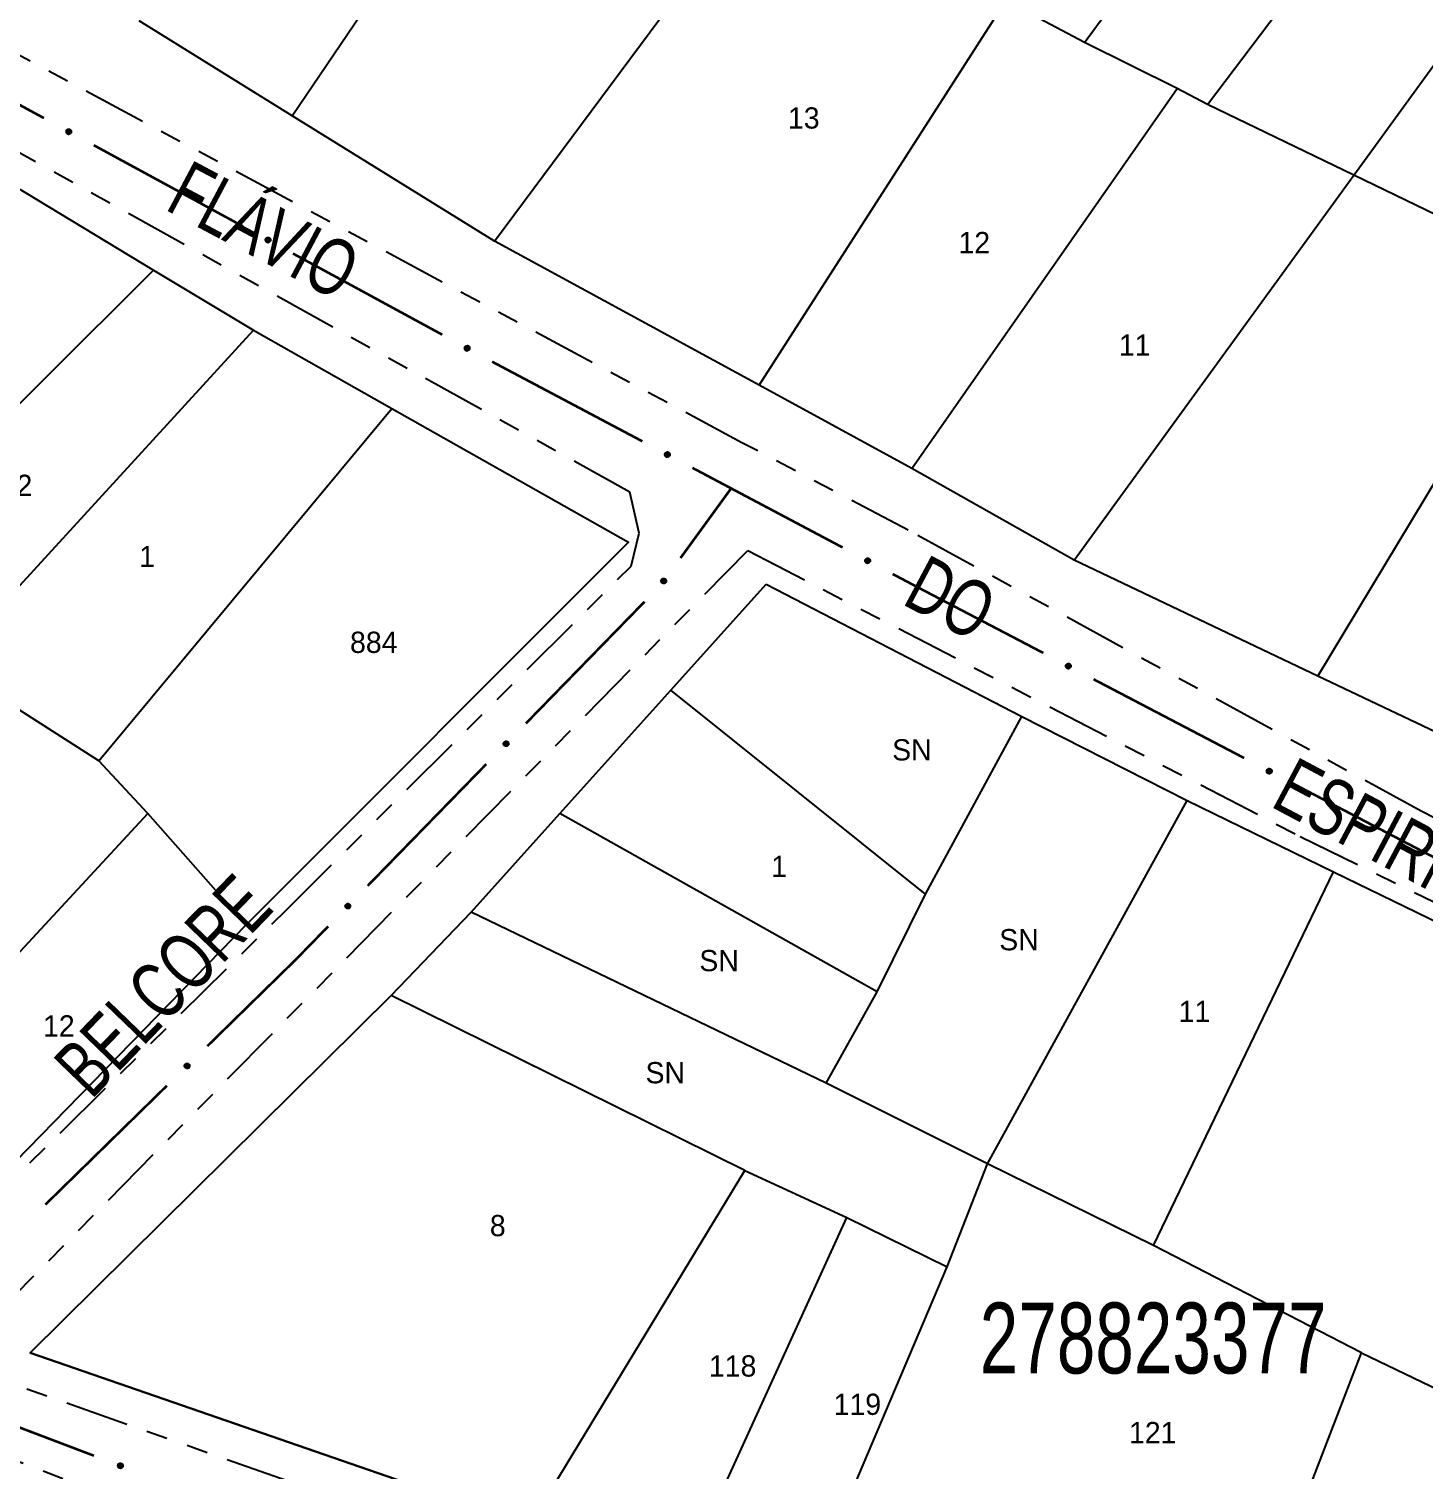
# Model space of a CAD drawing. Extents: x 205454 to 206599, y 4874260 to 4875179.
# Drawn here: x 206095.1 to 206193.6, y 4874872.3 to 4874974 of the extents above; entities that cross this region are included whole.
import ezdxf
from ezdxf.enums import TextEntityAlignment as Align

# ---------------------------------------------------------------- set-up
doc = ezdxf.new("R2010")
doc.units = 0
doc.header["$LTSCALE"] = 1.5
doc.header["$MEASUREMENT"] = 0
doc.linetypes.add('TRACO_25', pattern=[8, 3, -1, 1, -1, 1, -1])
for name, color, linetype in [('CD_MALHA_LOTES', 7, 'CONTINUOUS'), ('CD_TXT_QUADRA', 255, 'CONTINUOUS'), ('RU-QUADRA', 210, 'CONTINUOUS'), ('SV-EIXO-RUA-N-PAV', 6, 'CONTINUOUS'), ('SV-RUA-NAO-PAV', 7, 'CONTINUOUS'), ('SV-TXT-RUA-N-PAV', 7, 'CONTINUOUS'), ('Th_NmrPort', 7, 'CONTINUOUS')]:
    doc.layers.add(name, color=color, linetype=linetype)
doc.styles.add('ARIAL', font='ARIAL.SHX')

msp = doc.modelspace()

# ---------------------------------------------------------------- linework, layer by layer
at = {"layer": 'CD_MALHA_LOTES', "linetype": 'Continuous', "flags": 128}
for points in [[(206169.599938, 4874973.052465), (206216.519083, 4875036.935121)], [(206178.280264, 4874968.683935), (206225.426345, 4875030.978035)], [(206188.60588, 4874963.691329), (206233.369127, 4875025.30462)], [(206113.660063, 4874967.889657), (206130.680309, 4874993.022886)], [(206127.95707, 4874959.039129), (206147.133214, 4874984.853168)], [(206146.622606, 4874948.883715), (206164.039991, 4874976.00264)], [(206169.599938, 4874973.052465), (206164.039991, 4874976.00264)], [(206113.660063, 4874967.889657), (206102.880574, 4874974.584287)], [(206176.124366, 4874969.818618), (206169.599938, 4874973.052465)], [(206157.402095, 4874942.983363), (206176.124366, 4874969.818618)], [(206178.280264, 4874968.683935), (206176.124366, 4874969.818618)], [(206188.60588, 4874963.691329), (206178.280264, 4874968.683935)], [(206127.95707, 4874959.039129), (206113.660063, 4874967.889657)], [(206168.862394, 4874936.51567), (206188.60588, 4874963.691329)], [(206203.129823, 4874956.656294), (206188.60588, 4874963.691329)], [(206094.747279, 4874962.52479), (206103.872186, 4874956.998438)], [(206146.622606, 4874948.883715), (206127.95707, 4874959.039129)], [(206080.931399, 4874934.121912), (206103.872186, 4874956.998438)], [(206103.872186, 4874956.998438), (206110.940775, 4874952.757285)], [(206186.052843, 4874928.345952), (206203.129823, 4874956.656294)], [(206089.349447, 4874929.173899), (206110.940775, 4874952.757285)], [(206110.940775, 4874952.757285), (206120.708281, 4874947.230933)], [(206157.402095, 4874942.983363), (206146.622606, 4874948.883715)], [(206100.016591, 4874922.36235), (206120.708281, 4874947.230933)], [(206120.708281, 4874947.230933), (206137.415856, 4874937.784727)], [(206168.862394, 4874936.51567), (206157.402095, 4874942.983363)], [(206137.415856, 4874937.784727), (206110.426696, 4874910.795567)], [(206186.052843, 4874928.345952), (206168.862394, 4874936.51567)], [(206140.398851, 4874927.34782), (206147.124695, 4874934.825376)], [(206147.124695, 4874934.825376), (206165.165782, 4874925.488322)], [(206100.016591, 4874922.36235), (206089.349447, 4874929.173899)], [(206201.824937, 4874920.857044), (206186.052843, 4874928.345952)], [(206132.565222, 4874918.643787), (206140.398851, 4874927.34782)], [(206158.360811, 4874912.946601), (206140.398851, 4874927.34782)], [(206158.360811, 4874912.946601), (206165.165782, 4874925.488322)], [(206165.165782, 4874925.488322), (206176.837099, 4874919.553754)], [(206103.486626, 4874918.635275), (206100.016591, 4874922.36235)], [(206162.752391, 4874893.91642), (206176.837099, 4874919.553754)], [(206176.837099, 4874919.553754), (206187.163247, 4874914.529153)], [(206082.280857, 4874895.758749), (206103.486626, 4874918.635275)], [(206110.426696, 4874910.795567), (206103.486626, 4874918.635275)], [(206126.314143, 4874911.68056), (206132.565222, 4874918.643787)], [(206154.958325, 4874906.062503), (206132.565222, 4874918.643787)], [(206174.463272, 4874888.140107), (206187.163247, 4874914.529153)], [(206187.163247, 4874914.529153), (206213.196219, 4874901.868741)], [(206154.958325, 4874906.062503), (206158.360811, 4874912.946601)], [(206120.656522, 4874905.785556), (206126.314143, 4874911.68056)], [(206151.35802, 4874899.613605), (206126.314143, 4874911.68056)], [(206110.426696, 4874910.795567), (206090.506125, 4874890.360917)], [(206151.35802, 4874899.613605), (206154.958325, 4874906.062503)], [(206120.656522, 4874905.785556), (206095.177443, 4874880.583424)], [(206145.621271, 4874893.441655), (206120.656522, 4874905.785556)], [(206162.752391, 4874893.91642), (206151.35802, 4874899.613605)], [(206159.903798, 4874886.636683), (206162.752391, 4874893.91642)], [(206174.463272, 4874888.140107), (206162.752391, 4874893.91642)], [(206130.428777, 4874868.397777), (206145.621271, 4874893.441655)], [(206145.621271, 4874893.441655), (206152.821881, 4874890.118296)], [(206141.348382, 4874864.995292), (206152.821881, 4874890.118296)], [(206152.821881, 4874890.118296), (206159.903798, 4874886.636683)], [(206189.141437, 4874880.583424), (206174.463272, 4874888.140107)], [(206149.696341, 4874862.581901), (206159.903798, 4874886.636683)], [(206095.177443, 4874880.583424), (206130.428777, 4874868.397777)], [(206178.775725, 4874853.640485), (206189.141437, 4874880.583424)], [(206189.141437, 4874880.583424), (206200.14017, 4874875.281876)]]:
    msp.add_lwpolyline(points, dxfattribs=at)
at = {"layer": 'RU-QUADRA', "linetype": 'Continuous', "flags": 128}
for points in [[(206004.269333, 4875017.659789), (206015.000737, 4875011.169538), (206013.972578, 4875009.88434), (206030.808673, 4874999.988315), (206039.93358, 4874994.590483), (206051.885922, 4874987.907453), (206067.629599, 4874978.461247), (206084.465694, 4874968.565221), (206094.747279, 4874962.52479), (206103.872186, 4874956.998438), (206110.940775, 4874952.757285), (206120.708281, 4874947.230933), (206137.415856, 4874937.784727), (206110.426696, 4874910.795567), (206090.506125, 4874890.360917), (206082.280857, 4874895.758749), (206061.460648, 4874908.22517), (206049.893865, 4874915.03672), (206037.620223, 4874922.10531), (206020.270049, 4874931.872815), (206002.662835, 4874941.576061)], [(206201.824937, 4874920.857044), (206186.052843, 4874928.345952), (206168.862394, 4874936.51567), (206157.402095, 4874942.983363), (206146.622606, 4874948.883715), (206127.95707, 4874959.039129), (206113.660063, 4874967.889657), (206102.880574, 4874974.584287)]]:
    msp.add_lwpolyline(points, dxfattribs=at)
msp.add_lwpolyline([(206147.124695, 4874934.825376), (206165.165782, 4874925.488322), (206176.837099, 4874919.553754), (206187.163247, 4874914.529153), (206213.196219, 4874901.868741), (206229.852573, 4874893.441655), (206247.972788, 4874884.579366), (206280.929422, 4874868.160395), (206281.483315, 4874848.418065), (206281.720698, 4874835.836781), (206282.037208, 4874821.475126), (206242.117347, 4874834.095974), (206215.055717, 4874842.72088), (206203.898729, 4874846.360748), (206178.775725, 4874853.640485), (206149.696341, 4874862.581901), (206141.348382, 4874864.995292), (206130.428777, 4874868.397777), (206095.177443, 4874880.583424), (206120.656522, 4874905.785556), (206126.314143, 4874911.68056), (206132.565222, 4874918.643787), (206140.398851, 4874927.34782)], close=True, dxfattribs=at)
at = {"layer": 'SV-EIXO-RUA-N-PAV', "const_width": 0.18}
for points in [[(206087.76742, 4874972.281618), (206096.150619, 4874967.723254)], [(206099.664717, 4874965.812464), (206110.207009, 4874960.080092)], [(206113.721106, 4874958.169302), (206124.263398, 4874952.436931)], [(206127.781324, 4874950.533272), (206138.383671, 4874944.912751)], [(206141.917786, 4874943.039244), (206152.520132, 4874937.418723)], [(206141.075202, 4874936.67069), (206144.604233, 4874941.523107)], [(206144.604233, 4874941.523107), (206144.62298, 4874941.548884)], [(206156.054248, 4874935.545216), (206156.937776, 4874935.076839)], [(206156.937776, 4874935.076839), (206157.715124, 4874934.664751)], [(206157.715124, 4874934.664751), (206166.682334, 4874929.973572)], [(206130.164469, 4874924.995923), (206138.539109, 4874933.590422)], [(206170.226623, 4874928.119384), (206180.859491, 4874922.556819)], [(206118.998283, 4874913.536591), (206127.372923, 4874922.13109)], [(206184.40378, 4874920.702631), (206195.036647, 4874915.140066)], [(206113.95171, 4874908.35753), (206116.206737, 4874910.671758)], [(206113.402257, 4874907.81983), (206113.95171, 4874908.35753)], [(206107.684582, 4874902.224458), (206113.402257, 4874907.81983)], [(206096.249231, 4874891.033714), (206104.825744, 4874899.426772)], [(206093.176382, 4874875.780832), (206099.679061, 4874873.312662)]]:
    msp.add_lwpolyline(points, dxfattribs=at)
at = {"layer": 'SV-EIXO-RUA-N-PAV'}
for points in [[(206097.834026, 4874966.933203), (206097.880728, 4874966.947728), (206097.923836, 4874966.950662), (206097.960495, 4874966.94276), (206097.991068, 4874966.927331), (206098.020569, 4874966.908024), (206098.046016, 4874966.881996), (206098.067862, 4874966.846851), (206098.082761, 4874966.800105), (206098.082864, 4874966.755747), (206098.07704, 4874966.719393), (206098.062787, 4874966.686587), (206098.043551, 4874966.658243), (206098.01564, 4874966.632703), (206097.979808, 4874966.610913), (206097.932441, 4874966.597069), (206097.890159, 4874966.594482), (206097.854902, 4874966.603056), (206097.822011, 4874966.617594), (206097.79213, 4874966.637666), (206097.767297, 4874966.66336), (206097.745423, 4874966.699477), (206097.732378, 4874966.74641), (206097.729317, 4874966.788551), (206097.737393, 4874966.823919), (206097.752435, 4874966.855978), (206097.771441, 4874966.885802), (206097.79654, 4874966.912472), (206097.834026, 4874966.933203)], [(206111.890416, 4874959.290041), (206111.937117, 4874959.304566), (206111.980226, 4874959.3075), (206112.016884, 4874959.299599), (206112.047458, 4874959.28417), (206112.076958, 4874959.264862), (206112.102406, 4874959.238834), (206112.124251, 4874959.203689), (206112.13915, 4874959.156943), (206112.139253, 4874959.112586), (206112.13343, 4874959.076232), (206112.119177, 4874959.043425), (206112.09994, 4874959.015081), (206112.072029, 4874958.989542), (206112.036197, 4874958.967751), (206111.98883, 4874958.953907), (206111.946548, 4874958.951321), (206111.911291, 4874958.959894), (206111.8784, 4874958.974432), (206111.848519, 4874958.994505), (206111.823686, 4874959.020198), (206111.801812, 4874959.056315), (206111.788767, 4874959.103248), (206111.785706, 4874959.145389), (206111.793782, 4874959.180757), (206111.808824, 4874959.212816), (206111.82783, 4874959.24264), (206111.852929, 4874959.26931), (206111.890416, 4874959.290041)], [(206125.946805, 4874951.64688), (206125.993507, 4874951.661405), (206126.036615, 4874951.664338), (206126.073273, 4874951.656437), (206126.103847, 4874951.641008), (206126.133347, 4874951.6217), (206126.158795, 4874951.595672), (206126.18064, 4874951.560527), (206126.19554, 4874951.513782), (206126.195643, 4874951.469424), (206126.189819, 4874951.43307), (206126.175566, 4874951.400263), (206126.156329, 4874951.371919), (206126.128419, 4874951.34638), (206126.092587, 4874951.32459), (206126.045219, 4874951.310745), (206126.002938, 4874951.308159), (206125.96768, 4874951.316733), (206125.93479, 4874951.33127), (206125.904908, 4874951.351343), (206125.880076, 4874951.377037), (206125.858201, 4874951.413153), (206125.845156, 4874951.460086), (206125.842095, 4874951.502227), (206125.850172, 4874951.537596), (206125.865213, 4874951.569655), (206125.884219, 4874951.599479), (206125.909318, 4874951.626149), (206125.946805, 4874951.64688)], [(206140.075342, 4874944.140553), (206140.121887, 4874944.155572), (206140.164962, 4874944.158961), (206140.201702, 4874944.151448), (206140.232437, 4874944.136343), (206140.26214, 4874944.117349), (206140.287861, 4874944.091591), (206140.310077, 4874944.05668), (206140.32547, 4874944.010094), (206140.326043, 4874943.96574), (206140.320604, 4874943.929326), (206140.306699, 4874943.896371), (206140.287763, 4874943.867825), (206140.260124, 4874943.841992), (206140.224525, 4874943.819824), (206140.177306, 4874943.805479), (206140.135054, 4874943.802445), (206140.099709, 4874943.810646), (206140.066666, 4874943.824835), (206140.036574, 4874943.84459), (206140.011471, 4874943.87002), (206139.989215, 4874943.905903), (206139.975675, 4874943.952695), (206139.972168, 4874943.994802), (206139.97987, 4874944.030253), (206139.994572, 4874944.06247), (206140.013261, 4874944.092493), (206140.038076, 4874944.119427), (206140.075342, 4874944.140553)], [(206154.211803, 4874936.646525), (206154.258349, 4874936.661544), (206154.301423, 4874936.664933), (206154.338163, 4874936.65742), (206154.368898, 4874936.642315), (206154.398601, 4874936.623321), (206154.424323, 4874936.597563), (206154.446539, 4874936.562652), (206154.461932, 4874936.516066), (206154.462504, 4874936.471712), (206154.457065, 4874936.435298), (206154.44316, 4874936.402343), (206154.424225, 4874936.373797), (206154.396586, 4874936.347964), (206154.360986, 4874936.325796), (206154.313768, 4874936.311451), (206154.271516, 4874936.308417), (206154.23617, 4874936.316618), (206154.203127, 4874936.330807), (206154.173035, 4874936.350562), (206154.147932, 4874936.375992), (206154.125677, 4874936.411875), (206154.112136, 4874936.458667), (206154.10863, 4874936.500774), (206154.116331, 4874936.536225), (206154.131033, 4874936.568442), (206154.149722, 4874936.598465), (206154.174538, 4874936.625399), (206154.211803, 4874936.646525)], [(206139.725324, 4874935.001765), (206139.717012, 4874935.049962), (206139.719725, 4874935.093084), (206139.732339, 4874935.1284), (206139.751623, 4874935.1567), (206139.774612, 4874935.183431), (206139.803736, 4874935.205268), (206139.841429, 4874935.222344), (206139.889719, 4874935.231021), (206139.933711, 4874935.225339), (206139.968996, 4874935.214825), (206139.999664, 4874935.196416), (206140.025257, 4874935.173648), (206140.046939, 4874935.142645), (206140.063871, 4874935.104278), (206140.071421, 4874935.05551), (206140.068472, 4874935.013252), (206140.055374, 4874934.979413), (206140.036672, 4874934.948699), (206140.012875, 4874934.92169), (206139.984162, 4874934.90042), (206139.945502, 4874934.883442), (206139.897269, 4874934.876628), (206139.855088, 4874934.879088), (206139.821075, 4874934.891707), (206139.791251, 4874934.9108), (206139.76416, 4874934.933532), (206139.74099, 4874934.961895), (206139.725324, 4874935.001765)], [(206168.378195, 4874929.21062), (206168.424657, 4874929.225892), (206168.467713, 4874929.229517), (206168.504493, 4874929.222204), (206168.53531, 4874929.207268), (206168.565117, 4874929.188436), (206168.590978, 4874929.162819), (206168.613384, 4874929.128029), (206168.629032, 4874929.081528), (206168.629846, 4874929.037178), (206168.624606, 4874929.000735), (206168.610881, 4874928.967704), (206168.592102, 4874928.939055), (206168.564604, 4874928.913072), (206168.529126, 4874928.890709), (206168.481987, 4874928.876107), (206168.439752, 4874928.872843), (206168.404362, 4874928.88085), (206168.371242, 4874928.894859), (206168.341043, 4874928.91445), (206168.315801, 4874928.939742), (206168.293351, 4874928.975503), (206168.279555, 4874929.02222), (206168.275818, 4874929.064307), (206168.283326, 4874929.099801), (206168.297852, 4874929.132097), (206168.316377, 4874929.162222), (206168.341045, 4874929.189291), (206168.378195, 4874929.21062)], [(206128.589583, 4874923.537425), (206128.588256, 4874923.586315), (206128.597114, 4874923.628605), (206128.614653, 4874923.661751), (206128.63779, 4874923.687), (206128.664369, 4874923.710164), (206128.696319, 4874923.727607), (206128.736068, 4874923.739111), (206128.785103, 4874923.740786), (206128.827829, 4874923.728865), (206128.861245, 4874923.713408), (206128.888961, 4874923.690799), (206128.911032, 4874923.664601), (206128.928053, 4874923.630814), (206128.939318, 4874923.590418), (206128.939809, 4874923.541071), (206128.930841, 4874923.499671), (206128.913034, 4874923.468056), (206128.890127, 4874923.440335), (206128.862709, 4874923.417011), (206128.831247, 4874923.40007), (206128.790554, 4874923.388801), (206128.741843, 4874923.388962), (206128.700449, 4874923.397435), (206128.668592, 4874923.414793), (206128.641809, 4874923.43796), (206128.618251, 4874923.464336), (206128.59938, 4874923.495723), (206128.589583, 4874923.537425)], [(206182.555351, 4874921.793867), (206182.601814, 4874921.809139), (206182.64487, 4874921.812764), (206182.68165, 4874921.805451), (206182.712467, 4874921.790514), (206182.742273, 4874921.771682), (206182.768135, 4874921.746066), (206182.790541, 4874921.711276), (206182.806188, 4874921.664775), (206182.807003, 4874921.620425), (206182.801763, 4874921.583982), (206182.788038, 4874921.550951), (206182.769258, 4874921.522302), (206182.741761, 4874921.496318), (206182.706283, 4874921.473956), (206182.659144, 4874921.459354), (206182.616909, 4874921.45609), (206182.581519, 4874921.464097), (206182.548399, 4874921.478106), (206182.5182, 4874921.497696), (206182.492958, 4874921.522988), (206182.470507, 4874921.55875), (206182.456711, 4874921.605467), (206182.452975, 4874921.647554), (206182.460483, 4874921.683047), (206182.475009, 4874921.715343), (206182.493534, 4874921.745468), (206182.518202, 4874921.772537), (206182.555351, 4874921.793867)], [(206117.423397, 4874912.078093), (206117.42207, 4874912.126983), (206117.430927, 4874912.169273), (206117.448467, 4874912.202419), (206117.471604, 4874912.227668), (206117.498183, 4874912.250833), (206117.530133, 4874912.268275), (206117.569882, 4874912.279779), (206117.618917, 4874912.281454), (206117.661643, 4874912.269533), (206117.695058, 4874912.254076), (206117.722775, 4874912.231467), (206117.744846, 4874912.205269), (206117.761867, 4874912.171482), (206117.773132, 4874912.131086), (206117.773623, 4874912.08174), (206117.764655, 4874912.040339), (206117.746848, 4874912.008724), (206117.723941, 4874911.981004), (206117.696523, 4874911.95768), (206117.665061, 4874911.940738), (206117.624368, 4874911.929469), (206117.575657, 4874911.92963), (206117.534262, 4874911.938103), (206117.502406, 4874911.955462), (206117.475622, 4874911.978628), (206117.452064, 4874912.005004), (206117.433194, 4874912.036391), (206117.423397, 4874912.078093)], [(206106.07548, 4874900.803797), (206106.075316, 4874900.852706), (206106.085176, 4874900.894773), (206106.103498, 4874900.927493), (206106.127228, 4874900.952185), (206106.154351, 4874900.974711), (206106.186706, 4874900.991389), (206106.226718, 4874901.001946), (206106.275778, 4874901.002455), (206106.318208, 4874900.989522), (206106.351248, 4874900.973275), (206106.378419, 4874900.950014), (206106.399861, 4874900.923299), (206106.416074, 4874900.889117), (206106.426376, 4874900.848465), (206106.425694, 4874900.79912), (206106.415745, 4874900.757945), (206106.397192, 4874900.726762), (206106.373633, 4874900.699593), (206106.345668, 4874900.676928), (206106.313813, 4874900.660739), (206106.272863, 4874900.65044), (206106.224169, 4874900.651758), (206106.182988, 4874900.661213), (206106.151553, 4874900.679323), (206106.125328, 4874900.703119), (206106.102403, 4874900.730048), (206106.084284, 4874900.761874), (206106.07548, 4874900.803797)], [(206101.453633, 4874872.756844), (206101.49795, 4874872.777535), (206101.540268, 4874872.786255), (206101.577657, 4874872.78337), (206101.610032, 4874872.772204), (206101.641867, 4874872.757051), (206101.670592, 4874872.734693), (206101.696977, 4874872.702815), (206101.718045, 4874872.658505), (206101.724129, 4874872.614567), (206101.723261, 4874872.57776), (206101.713562, 4874872.543331), (206101.698324, 4874872.512652), (206101.674112, 4874872.483581), (206101.641546, 4874872.457158), (206101.596478, 4874872.437052), (206101.554932, 4874872.428788), (206101.51884, 4874872.432528), (206101.484289, 4874872.442498), (206101.451974, 4874872.458358), (206101.423903, 4874872.480468), (206101.397358, 4874872.513305), (206101.378103, 4874872.558049), (206101.369387, 4874872.599393), (206101.37262, 4874872.635527), (206101.383201, 4874872.669322), (206101.398011, 4874872.701437), (206101.419285, 4874872.731248), (206101.453633, 4874872.756844)]]:
    msp.add_lwpolyline(points, close=True, dxfattribs=at)
for points in [[(206097.729317, 4874966.788551), (206098.043551, 4874966.658243)], [(206097.732275, 4874966.765563), (206098.024939, 4874966.646811)], [(206097.732378, 4874966.74641), (206098.01564, 4874966.632703)], [(206097.736037, 4874966.803901), (206098.050278, 4874966.673416)], [(206097.737393, 4874966.823919), (206098.062787, 4874966.686587)], [(206097.743004, 4874966.722453), (206097.994805, 4874966.622813)], [(206097.745423, 4874966.699477), (206097.979808, 4874966.610913)], [(206097.74699, 4874966.838329), (206098.067121, 4874966.701534)], [(206097.752435, 4874966.855978), (206098.07704, 4874966.719393)], [(206097.762334, 4874966.680878), (206097.949087, 4874966.607289)], [(206097.765788, 4874966.870043), (206098.076434, 4874966.741513)], [(206097.767297, 4874966.66336), (206097.932441, 4874966.597069)], [(206097.771441, 4874966.885802), (206098.082864, 4874966.755747)], [(206097.78383, 4874966.648998), (206097.90543, 4874966.59841)], [(206097.788078, 4874966.896753), (206098.078996, 4874966.780503)], [(206097.79213, 4874966.637666), (206097.890159, 4874966.594482)], [(206097.79654, 4874966.912472), (206098.082761, 4874966.800105)], [(206097.815163, 4874966.920856), (206098.071316, 4874966.823509)], [(206097.834026, 4874966.933203), (206098.067862, 4874966.846851)], [(206097.859787, 4874966.940081), (206098.050241, 4874966.867586)], [(206097.880728, 4874966.947728), (206098.046016, 4874966.881996)], [(206097.905295, 4874966.949507), (206098.025044, 4874966.898372)], [(206097.923836, 4874966.950662), (206098.020569, 4874966.908024)], [(206111.785706, 4874959.145389), (206112.09994, 4874959.015081)], [(206111.788665, 4874959.122402), (206112.081328, 4874959.003649)], [(206111.788767, 4874959.103248), (206112.072029, 4874958.989542)], [(206111.792426, 4874959.16074), (206112.106667, 4874959.030254)], [(206111.793782, 4874959.180757), (206112.119177, 4874959.043425)], [(206111.799394, 4874959.079291), (206112.051194, 4874958.979651)], [(206111.801812, 4874959.056315), (206112.036197, 4874958.967751)], [(206111.80338, 4874959.195167), (206112.12351, 4874959.058373)], [(206111.808824, 4874959.212816), (206112.13343, 4874959.076232)], [(206111.818724, 4874959.037716), (206112.005477, 4874958.964127)], [(206111.822178, 4874959.226882), (206112.132823, 4874959.098351)], [(206111.823686, 4874959.020198), (206111.98883, 4874958.953907)], [(206111.82783, 4874959.24264), (206112.139253, 4874959.112586)], [(206111.840219, 4874959.005837), (206111.961819, 4874958.955249)], [(206111.844467, 4874959.253592), (206112.135385, 4874959.137341)], [(206111.848519, 4874958.994505), (206111.946548, 4874958.951321)], [(206111.852929, 4874959.26931), (206112.13915, 4874959.156943)], [(206111.871552, 4874959.277694), (206112.127706, 4874959.180347)], [(206111.890416, 4874959.290041), (206112.124251, 4874959.203689)], [(206111.916176, 4874959.29692), (206112.10663, 4874959.224424)], [(206111.937117, 4874959.304566), (206112.102406, 4874959.238834)], [(206111.961684, 4874959.306345), (206112.081433, 4874959.25521)], [(206111.980226, 4874959.3075), (206112.076958, 4874959.264862)], [(206125.842095, 4874951.502227), (206126.156329, 4874951.371919)], [(206125.845054, 4874951.47924), (206126.137718, 4874951.360487)], [(206125.845156, 4874951.460086), (206126.128419, 4874951.34638)], [(206125.848815, 4874951.517578), (206126.163057, 4874951.387092)], [(206125.850172, 4874951.537596), (206126.175566, 4874951.400263)], [(206125.855783, 4874951.436129), (206126.107584, 4874951.336489)], [(206125.858201, 4874951.413153), (206126.092587, 4874951.32459)], [(206125.859769, 4874951.552005), (206126.179899, 4874951.415211)], [(206125.865213, 4874951.569655), (206126.189819, 4874951.43307)], [(206125.875113, 4874951.394555), (206126.061866, 4874951.320965)], [(206125.878567, 4874951.58372), (206126.189212, 4874951.45519)], [(206125.880076, 4874951.377037), (206126.045219, 4874951.310745)], [(206125.884219, 4874951.599479), (206126.195643, 4874951.469424)], [(206125.896608, 4874951.362675), (206126.018208, 4874951.312087)], [(206125.900856, 4874951.61043), (206126.191775, 4874951.49418)], [(206125.904908, 4874951.351343), (206126.002938, 4874951.308159)], [(206125.909318, 4874951.626149), (206126.19554, 4874951.513782)], [(206125.927941, 4874951.634533), (206126.184095, 4874951.537185)], [(206125.946805, 4874951.64688), (206126.18064, 4874951.560527)], [(206125.972565, 4874951.653758), (206126.163019, 4874951.581262)], [(206125.993507, 4874951.661405), (206126.158795, 4874951.595672)], [(206126.018073, 4874951.663183), (206126.137823, 4874951.612048)], [(206126.036615, 4874951.664338), (206126.133347, 4874951.6217)], [(206139.972168, 4874943.994802), (206140.287763, 4874943.867825)], [(206139.97537, 4874943.971847), (206140.269273, 4874943.856197)], [(206139.975675, 4874943.952695), (206140.260124, 4874943.841992)], [(206139.978725, 4874944.010222), (206140.294329, 4874943.883068)], [(206139.97987, 4874944.030253), (206140.306699, 4874943.896371)], [(206139.986554, 4874943.928852), (206140.239395, 4874943.831881)], [(206139.989215, 4874943.905903), (206140.224525, 4874943.819824)], [(206139.989314, 4874944.044763), (206140.310874, 4874943.911364)], [(206139.994572, 4874944.06247), (206140.320604, 4874943.929326)], [(206140.006323, 4874943.887484), (206140.193844, 4874943.815875)], [(206140.007776, 4874944.076675), (206140.319763, 4874943.951439)], [(206140.011471, 4874943.87002), (206140.177306, 4874943.805479)], [(206140.013261, 4874944.092493), (206140.326043, 4874943.96574)], [(206140.028154, 4874943.855834), (206140.150283, 4874943.806535)], [(206140.029781, 4874944.10362), (206140.321913, 4874943.990454)], [(206140.036574, 4874943.84459), (206140.135054, 4874943.802445)], [(206140.038076, 4874944.119427), (206140.32547, 4874944.010094)], [(206140.056609, 4874944.128008), (206140.313779, 4874944.033376)], [(206140.075342, 4874944.140553), (206140.310077, 4874944.05668)], [(206140.101028, 4874944.147704), (206140.292238, 4874944.077227)], [(206140.121887, 4874944.155572), (206140.287861, 4874944.091591)], [(206140.146433, 4874944.15761), (206140.266717, 4874944.107745)], [(206140.164962, 4874944.158961), (206140.26214, 4874944.117349)], [(206154.10863, 4874936.500774), (206154.424225, 4874936.373797)], [(206154.115187, 4874936.516194), (206154.430791, 4874936.38904)], [(206154.116331, 4874936.536225), (206154.44316, 4874936.402343)], [(206154.125775, 4874936.550735), (206154.447335, 4874936.417336)], [(206154.131033, 4874936.568442), (206154.457065, 4874936.435298)], [(206154.144237, 4874936.582647), (206154.456225, 4874936.457411)], [(206154.149722, 4874936.598465), (206154.462504, 4874936.471712)], [(206154.166243, 4874936.609592), (206154.458374, 4874936.496426)], [(206154.174538, 4874936.625399), (206154.461932, 4874936.516066)], [(206154.193071, 4874936.63398), (206154.45024, 4874936.539348)], [(206154.211803, 4874936.646525), (206154.446539, 4874936.562652)], [(206154.237489, 4874936.653676), (206154.428699, 4874936.583199)], [(206154.258349, 4874936.661544), (206154.424323, 4874936.597563)], [(206154.282895, 4874936.663582), (206154.403179, 4874936.613717)], [(206154.301423, 4874936.664933), (206154.398601, 4874936.623321)], [(206154.111831, 4874936.477819), (206154.405735, 4874936.362169)], [(206154.112136, 4874936.458667), (206154.396586, 4874936.347964)], [(206154.123016, 4874936.434824), (206154.375857, 4874936.337854)], [(206154.125677, 4874936.411875), (206154.360986, 4874936.325796)], [(206154.142785, 4874936.393456), (206154.330305, 4874936.321847)], [(206154.147932, 4874936.375992), (206154.313768, 4874936.311451)], [(206154.164616, 4874936.361806), (206154.286744, 4874936.312507)], [(206154.173035, 4874936.350562), (206154.271516, 4874936.308417)], [(206139.717012, 4874935.049962), (206139.803736, 4874935.205268)], [(206139.718453, 4874935.074551), (206139.784765, 4874935.18661)], [(206139.719725, 4874935.093084), (206139.774612, 4874935.183431)], [(206139.721863, 4874935.028202), (206139.818574, 4874935.207577)], [(206139.725324, 4874935.001765), (206139.841429, 4874935.222344)], [(206139.735106, 4874934.981452), (206139.865022, 4874935.222726)], [(206139.74099, 4874934.961895), (206139.889719, 4874935.231021)], [(206139.755471, 4874934.951456), (206139.908662, 4874935.224732)], [(206139.76416, 4874934.933532), (206139.933711, 4874935.225339)], [(206139.779047, 4874934.925874), (206139.946985, 4874935.217108)], [(206139.791251, 4874934.9108), (206139.968996, 4874935.214825)], [(206139.80804, 4874934.903101), (206139.985409, 4874935.202661)], [(206139.821075, 4874934.891707), (206139.999664, 4874935.196416)], [(206139.840745, 4874934.887752), (206140.011091, 4874935.182296)], [(206139.855088, 4874934.879088), (206140.025257, 4874935.173648)], [(206139.878265, 4874934.879024), (206140.034165, 4874935.153704)], [(206139.897269, 4874934.876628), (206140.046939, 4874935.142645)], [(206139.922407, 4874934.88404), (206140.054029, 4874935.120698)], [(206139.945502, 4874934.883442), (206140.063871, 4874935.104278)], [(206139.966147, 4874934.897784), (206140.063459, 4874935.073347)], [(206139.984162, 4874934.90042), (206140.071421, 4874935.05551)], [(206140.000557, 4874934.914939), (206140.066569, 4874935.028904)], [(206140.012875, 4874934.92169), (206140.068472, 4874935.013252)], [(206168.275818, 4874929.064307), (206168.592102, 4874928.939055)], [(206168.279145, 4874929.04137), (206168.573676, 4874928.927326)], [(206168.279555, 4874929.02222), (206168.564604, 4874928.913072)], [(206168.282291, 4874929.079764), (206168.598585, 4874928.954334)], [(206168.283326, 4874929.099801), (206168.610881, 4874928.967704)], [(206168.290564, 4874928.998437), (206168.54393, 4874928.902848)], [(206168.292691, 4874929.114362), (206168.614974, 4874928.982719)], [(206168.293351, 4874928.975503), (206168.529126, 4874928.890709)], [(206168.297852, 4874929.132097), (206168.624606, 4874929.000735)], [(206168.310558, 4874928.957178), (206168.498467, 4874928.886593)], [(206168.310978, 4874929.146374), (206168.623645, 4874929.022842)], [(206168.315801, 4874928.939742), (206168.481987, 4874928.876107)], [(206168.316377, 4874929.162222), (206168.629846, 4874929.037178)], [(206168.332562, 4874928.925647), (206168.454958, 4874928.877016)], [(206168.332837, 4874929.173438), (206168.625582, 4874929.061868)], [(206168.341043, 4874928.91445), (206168.439752, 4874928.872843)], [(206168.341045, 4874929.189291), (206168.629032, 4874929.081528)], [(206168.359531, 4874929.197972), (206168.617213, 4874929.104745)], [(206168.378195, 4874929.21062), (206168.613384, 4874929.128029)], [(206168.403841, 4874929.217911), (206168.595433, 4874929.148479)], [(206168.424657, 4874929.225892), (206168.590978, 4874929.162819)], [(206168.449192, 4874929.228065), (206168.569746, 4874929.178857)], [(206168.467713, 4874929.229517), (206168.565117, 4874929.188436)], [(206128.588256, 4874923.586315), (206128.696319, 4874923.727607)], [(206128.589583, 4874923.537425), (206128.736068, 4874923.739111)], [(206128.589942, 4874923.564085), (206128.711334, 4874923.727768)], [(206128.593201, 4874923.610445), (206128.674873, 4874923.711857)], [(206128.596356, 4874923.515921), (206128.759473, 4874923.736112)], [(206128.597114, 4874923.628605), (206128.664369, 4874923.710164)], [(206128.59938, 4874923.495723), (206128.785103, 4874923.740786)], [(206128.612217, 4874923.483318), (206128.802951, 4874923.73185)], [(206128.618251, 4874923.464336), (206128.827829, 4874923.728865)], [(206128.631888, 4874923.454625), (206128.839788, 4874923.718818)], [(206128.641809, 4874923.43796), (206128.861245, 4874923.713408)], [(206128.657322, 4874923.427936), (206128.875747, 4874923.69902)], [(206128.668592, 4874923.414793), (206128.888961, 4874923.690799)], [(206128.687493, 4874923.408063), (206128.89825, 4874923.675188)], [(206128.700449, 4874923.397435), (206128.911032, 4874923.664601)], [(206128.723378, 4874923.394054), (206128.916993, 4874923.643588)], [(206128.741843, 4874923.388962), (206128.928053, 4874923.630814)], [(206128.767783, 4874923.392699), (206128.931927, 4874923.608079)], [(206128.790554, 4874923.388801), (206128.939318, 4874923.590418)], [(206128.81304, 4874923.40004), (206128.934482, 4874923.559865)], [(206128.831247, 4874923.40007), (206128.939809, 4874923.541071)], [(206128.849552, 4874923.412093), (206128.931198, 4874923.515435)], [(206128.862709, 4874923.417011), (206128.930841, 4874923.499671)], [(206182.452975, 4874921.647554), (206182.769258, 4874921.522302)], [(206182.456302, 4874921.624617), (206182.750832, 4874921.510573)], [(206182.456711, 4874921.605467), (206182.741761, 4874921.496318)], [(206182.459448, 4874921.66301), (206182.775741, 4874921.537581)], [(206182.460483, 4874921.683047), (206182.788038, 4874921.550951)], [(206182.467721, 4874921.581684), (206182.721087, 4874921.486095)], [(206182.469848, 4874921.697609), (206182.792131, 4874921.565966)], [(206182.470507, 4874921.55875), (206182.706283, 4874921.473956)], [(206182.475009, 4874921.715343), (206182.801763, 4874921.583982)], [(206182.487715, 4874921.540425), (206182.675624, 4874921.46984)], [(206182.488135, 4874921.729621), (206182.800801, 4874921.606089)], [(206182.492958, 4874921.522988), (206182.659144, 4874921.459354)], [(206182.493534, 4874921.745468), (206182.807003, 4874921.620425)], [(206182.509719, 4874921.508894), (206182.632114, 4874921.460262)], [(206182.509993, 4874921.756685), (206182.802738, 4874921.645115)], [(206182.5182, 4874921.497696), (206182.616909, 4874921.45609)], [(206182.518202, 4874921.772537), (206182.806188, 4874921.664775)], [(206182.536688, 4874921.781219), (206182.79437, 4874921.687992)], [(206182.555351, 4874921.793867), (206182.790541, 4874921.711276)], [(206182.580998, 4874921.801157), (206182.77259, 4874921.731726)], [(206182.601814, 4874921.809139), (206182.768135, 4874921.746066)], [(206182.626349, 4874921.811311), (206182.746903, 4874921.762103)], [(206182.64487, 4874921.812764), (206182.742273, 4874921.771682)], [(206117.42207, 4874912.126983), (206117.530133, 4874912.268275)], [(206117.423397, 4874912.078093), (206117.569882, 4874912.279779)], [(206117.423756, 4874912.104753), (206117.545148, 4874912.268437)], [(206117.427015, 4874912.151113), (206117.508686, 4874912.252525)], [(206117.43017, 4874912.056589), (206117.593287, 4874912.27678)], [(206117.430927, 4874912.169273), (206117.498183, 4874912.250833)], [(206117.433194, 4874912.036391), (206117.618917, 4874912.281454)], [(206117.446031, 4874912.023986), (206117.636765, 4874912.272518)], [(206117.452064, 4874912.005004), (206117.661643, 4874912.269533)], [(206117.465702, 4874911.995293), (206117.673602, 4874912.259486)], [(206117.475622, 4874911.978628), (206117.695058, 4874912.254076)], [(206117.491136, 4874911.968604), (206117.709561, 4874912.239689)], [(206117.502406, 4874911.955462), (206117.722775, 4874912.231467)], [(206117.521307, 4874911.948731), (206117.732064, 4874912.215857)], [(206117.534262, 4874911.938103), (206117.744846, 4874912.205269)], [(206117.557192, 4874911.934722), (206117.750807, 4874912.184256)], [(206117.575657, 4874911.92963), (206117.761867, 4874912.171482)], [(206117.601596, 4874911.933367), (206117.765741, 4874912.148747)], [(206117.624368, 4874911.929469), (206117.773132, 4874912.131086)], [(206117.646854, 4874911.940708), (206117.768296, 4874912.100533)], [(206117.665061, 4874911.940738), (206117.773623, 4874912.08174)], [(206117.683365, 4874911.952761), (206117.765012, 4874912.056103)], [(206117.696523, 4874911.95768), (206117.764655, 4874912.040339)], [(206106.075316, 4874900.852706), (206106.186706, 4874900.991389)], [(206106.07548, 4874900.803797), (206106.226718, 4874901.001946)], [(206106.076473, 4874900.830442), (206106.201721, 4874900.991194)], [(206106.080833, 4874900.876711), (206106.164891, 4874900.976153)], [(206106.081741, 4874900.782139), (206106.250045, 4874900.998391)], [(206106.084284, 4874900.761874), (206106.275778, 4874901.002455)], [(206106.085176, 4874900.894773), (206106.154351, 4874900.974711)], [(206106.096823, 4874900.749168), (206106.293409, 4874900.993098)], [(206106.102403, 4874900.730048), (206106.318208, 4874900.989522)], [(206106.115806, 4874900.720016), (206106.329925, 4874900.979194)], [(206106.125328, 4874900.703119), (206106.351248, 4874900.973275)], [(206106.140599, 4874900.69273), (206106.365404, 4874900.958547)], [(206106.151553, 4874900.679323), (206106.378419, 4874900.950014)], [(206106.170289, 4874900.672146), (206106.387334, 4874900.934187)], [(206106.182988, 4874900.661213), (206106.399861, 4874900.923299)], [(206106.20583, 4874900.657288), (206106.405321, 4874900.90215)], [(206106.224169, 4874900.651758), (206106.416074, 4874900.889117)], [(206106.250191, 4874900.654878), (206106.419407, 4874900.866296)], [(206106.272863, 4874900.65044), (206106.426376, 4874900.848465)], [(206106.29561, 4874900.661142), (206106.420815, 4874900.818035)], [(206106.313813, 4874900.660739), (206106.425694, 4874900.79912)], [(206106.332397, 4874900.672323), (206106.416476, 4874900.773695)], [(206106.345668, 4874900.676928), (206106.415745, 4874900.757945)], [(206101.369387, 4874872.599393), (206101.698324, 4874872.512652)], [(206101.37262, 4874872.635527), (206101.713562, 4874872.543331)], [(206101.373976, 4874872.61551), (206101.702943, 4874872.528593)], [(206101.375419, 4874872.577015), (206101.681424, 4874872.498814)], [(206101.378103, 4874872.558049), (206101.674112, 4874872.483581)], [(206101.380186, 4874872.651099), (206101.71584, 4874872.558726)], [(206101.383201, 4874872.669322), (206101.723261, 4874872.57776)], [(206101.391864, 4874872.535745), (206101.654801, 4874872.470972)], [(206101.394536, 4874872.68506), (206101.719677, 4874872.599596)], [(206101.397358, 4874872.513305), (206101.641546, 4874872.457158)], [(206101.398011, 4874872.701437), (206101.724129, 4874872.614567)], [(206101.41302, 4874872.714531), (206101.716958, 4874872.638575)], [(206101.416624, 4874872.497156), (206101.611594, 4874872.449424)], [(206101.419285, 4874872.731248), (206101.718045, 4874872.658505)], [(206101.423903, 4874872.480468), (206101.596478, 4874872.437052)], [(206101.436607, 4874872.742066), (206101.703549, 4874872.680152)], [(206101.442222, 4874872.468467), (206101.569533, 4874872.434739)], [(206101.451974, 4874872.458358), (206101.554932, 4874872.428788)], [(206101.453633, 4874872.756844), (206101.696977, 4874872.702815)], [(206101.478231, 4874872.767134), (206101.676721, 4874872.720984)], [(206101.49795, 4874872.777535), (206101.670592, 4874872.734693)], [(206101.522052, 4874872.78261), (206101.647603, 4874872.748091)], [(206101.540268, 4874872.786255), (206101.641867, 4874872.757051)]]:
    msp.add_lwpolyline(points, dxfattribs=at)
at = {"layer": 'SV-RUA-NAO-PAV', "linetype": 'TRACO_25'}
for points in [[(206253.201758, 4874888.366295, 7.653508), (206193.353172, 4874918.805527, 8.589634), (206157.147152, 4874938.640795, 8.970173), (206145.413726, 4874944.815409, 9.137609), (206093.654338, 4874972.556838, 9.860634)], [(206013.286848, 4874927.797036, 10.058514), (206018.23414, 4874925.504655, 10.050903), (206024.279641, 4874923.024886, 10.058514), (206028.994771, 4874920.696758, 9.906299), (206033.564864, 4874917.860282, 9.860634), (206056.854611, 4874903.254858, 9.700808), (206058.247874, 4874905.225741, 9.700808), (206088.755719, 4874887.656427, 9.312657), (206113.268294, 4874911.853595, 9.381155), (206137.5982, 4874936.101948, 9.282214), (206138.159971, 4874938.439052, 9.419209), (206137.510271, 4874941.316861, 9.419209), (206091.124926, 4874967.102307, 9.853023)], [(206287.506775, 4874868.908481, 7.0827), (206288.027322, 4874840.71679, 7.021813), (206288.081424, 4874818.864526, 6.610831), (206281.835315, 4874819.982693, 6.709772), (206244.557148, 4874831.853559, 7.257748), (206209.766866, 4874842.266616, 7.539346), (206124.637254, 4874867.539577, 8.764682), (206094.092582, 4874878.315454, 8.924508), (206092.437872, 4874879.933934, 8.977783), (206092.282951, 4874882.802853, 9.107166), (206145.823057, 4874937.204074, 9.091945), (206184.810705, 4874917.026964, 8.642909), (206237.907054, 4874891.012247, 7.531735)]]:
    msp.add_polyline3d(points, dxfattribs=at)
msp.add_polyline3d([(206288.129733, 4874745.789171, 5.065844), (206288.458101, 4874768.472847, 5.72037), (206288.219578, 4874813.776449, 6.542335), (206249.756661, 4874826.33923, 7.052257), (206209.227425, 4874838.100852, 7.402352), (206208.453552, 4874835.951183, 7.402352), (206168.618751, 4874848.578531, 7.942718), (206120.15143, 4874863.221175, 8.566801), (206114.296797, 4874865.226479, 8.589634), (206087.122678, 4874875.662368, 8.977783), (206070.99216, 4874861.469819, 8.954951), (206055.678638, 4874846.991147, 8.74946), (206046.431851, 4874839.892151, 8.772292), (206028.009954, 4874830.035984, 8.429808), (206045.417905, 4874813.779832, 6.359676), (206047.874748, 4874812.370483, 6.138963), (206051.284179, 4874811.103692, 6.001969), (206063.879555, 4874808.83357, 6.001969), (206079.139921, 4874805.621395, 5.476826), (206086.872567, 4874803.726055, 5.294167), (206143.459031, 4874787.803852, 5.172394), (206215.159433, 4874767.650196, 4.890796)], close=True, dxfattribs=at)

# ---------------------------------------------------------------- texts
at = {"layer": 'CD_TXT_QUADRA', "style": 'ARIAL', "width": 0.7}
msp.add_text('278823377', height=5, dxfattribs=at).set_placement((206162.198498, 4874879.119564))
at = {"layer": 'SV-TXT-RUA-N-PAV', "style": 'ARIAL', "width": 0.7}
for s, rotation, p in [('FLÁVIO ', 332, (206104.60292, 4874961.305414)), ('DO ', 332, (206156.622271, 4874933.464071)), ('ESPIRITO ', 332, (206182.631946, 4874919.177067)), ('BELCORE', 46, (206099.493774, 4874898.39563))]:
    msp.add_text(s, height=4, rotation=rotation, dxfattribs=at).set_placement(p)
at = {"layer": 'Th_NmrPort', "color": 1}
for s, p in [('13', (206148.663651, 4874967.734987)), ('12', (206160.700133, 4874958.939096)), ('11', (206172.016508, 4874951.704722)), ('2', (206094.214727, 4874941.802357)), ('1', (206102.869223, 4874936.782749)), ('884', (206117.754956, 4874930.724602)), ('SN', (206156.017676, 4874923.135156)), ('1', (206147.471898, 4874914.905888)), ('SN', (206163.574773, 4874909.73482)), ('SN', (206142.407734, 4874908.259172)), ('11', (206176.235185, 4874904.670656)), ('12', (206096.088659, 4874903.648603)), ('SN', (206138.60961, 4874900.346415)), ('8', (206127.622112, 4874889.555793)), ('118', (206143.084357, 4874879.648103)), ('119', (206151.888612, 4874876.943353)), ('121', (206172.734906, 4874874.946846))]:
    msp.add_text(s, height=1.5, dxfattribs=at).set_placement(p, align=Align.MIDDLE_LEFT)

doc.saveas('drawing.dxf')
